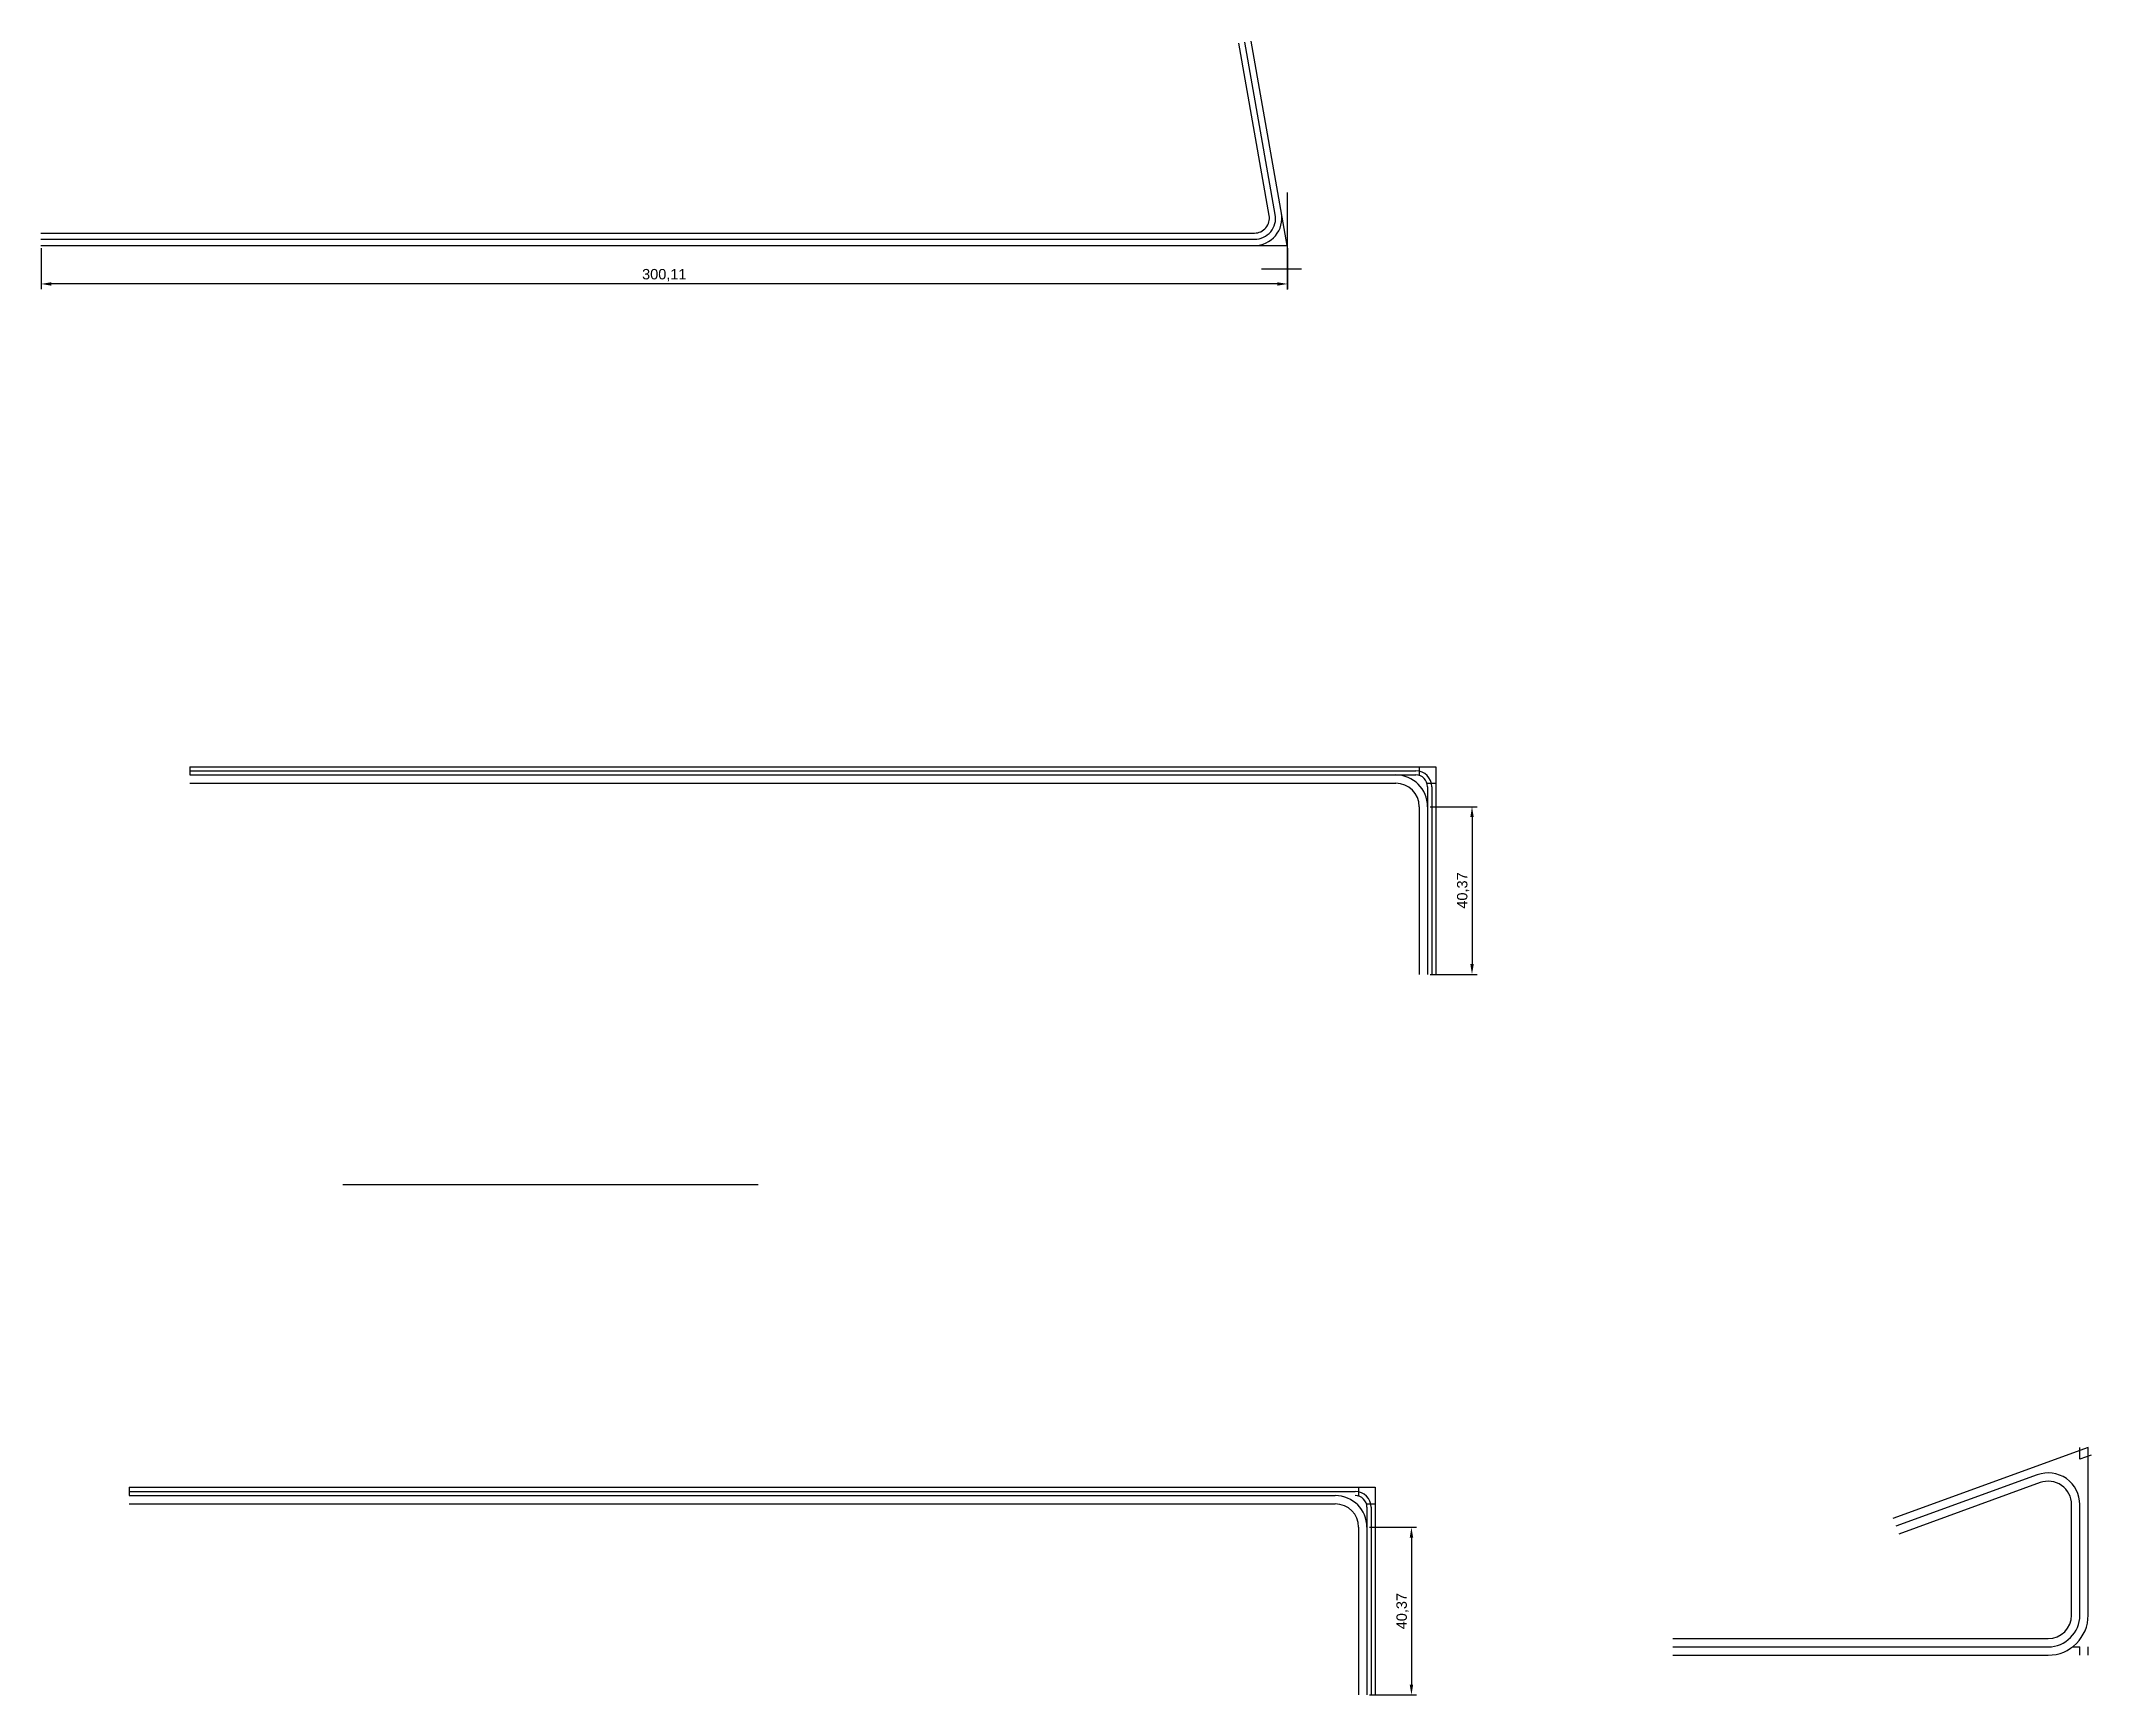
# Model space of a CAD drawing. Header units: millimetres. Extents: x 1198 to 1692, y 1130 to 1528.
import ezdxf

# ---------------------------------------------------------------- set-up
doc = ezdxf.new("R2010")
doc.units = ezdxf.units.MM
doc.styles.get("Standard").update_dxf_attribs({"font": 'arial.ttf'})
doc.dimstyles.new('ISO-25', dxfattribs={"dimtxt": 2.5, "dimasz": 2.5, "dimexe": 1.25, "dimexo": 0.625, "dimtad": 1, "dimtxsty": 'Standard', "dimcen": 2.5, "dimadec": 0, "dimazin": 0, "dimtfac": 1, "dimtmove": 0, "dimatfit": 3, "dimfxl": 1, "dimarcsym": 0})

# ---------------------------------------------------------------- blocks, each defined once
blk = doc.blocks.new('*D1')
at = {"color": 0, "lineweight": -2}
for p, q in [((1198.08, 1478.32), (1198.08, 1468.45)), ((1498.18, 1478.32), (1498.18, 1468.45)), ((1495.68, 1469.7), (1200.58, 1469.7))]:
    blk.add_line(p, q, dxfattribs=at)
at = {"color": 0}
for points in [[(1200.58, 1470.11), (1200.58, 1469.28), (1198.08, 1469.7)], [(1495.68, 1469.28), (1495.68, 1470.11), (1498.18, 1469.7)]]:
    blk.add_solid(points, dxfattribs=at)
at = {"layer": 'Defpoints', "color": 0}
for p in [(1198.08, 1478.94), (1498.18, 1478.94), (1198.08, 1469.7)]:
    blk.add_point(p, dxfattribs=at)
at = {"color": 0, "insert": (1348.13, 1471.82), "char_height": 2.5, "attachment_point": 5}
blk.add_mtext('300,11', dxfattribs=at)
blk = doc.blocks.new('*D2')
at = {"color": 0, "lineweight": -2}
for p, q in [((1532.5, 1343.86), (1543.83, 1343.86)), ((1542.58, 1341.36), (1542.58, 1305.99)), ((1532.5, 1303.49), (1543.83, 1303.49))]:
    blk.add_line(p, q, dxfattribs=at)
at = {"color": 0}
for points in [[(1543, 1341.36), (1542.17, 1341.36), (1542.58, 1343.86)], [(1542.17, 1305.99), (1543, 1305.99), (1542.58, 1303.49)]]:
    blk.add_solid(points, dxfattribs=at)
at = {"layer": 'Defpoints', "color": 0}
for p in [(1531.88, 1343.86), (1531.88, 1303.49), (1542.58, 1303.49)]:
    blk.add_point(p, dxfattribs=at)
at = {"color": 0, "insert": (1540.45, 1323.68), "char_height": 2.5, "attachment_point": 5, "rotation": 90}
blk.add_mtext('40,37', dxfattribs=at)
blk = doc.blocks.new('*D6')
at = {"color": 0, "lineweight": -2}
for p, q in [((1517.92, 1170.39), (1529.25, 1170.39)), ((1528, 1167.89), (1528, 1132.52)), ((1517.92, 1130.02), (1529.25, 1130.02))]:
    blk.add_line(p, q, dxfattribs=at)
at = {"color": 0}
for points in [[(1528.42, 1167.89), (1527.58, 1167.89), (1528, 1170.39)], [(1527.58, 1132.52), (1528.42, 1132.52), (1528, 1130.02)]]:
    blk.add_solid(points, dxfattribs=at)
at = {"layer": 'Defpoints', "color": 0}
for p in [(1517.29, 1170.39), (1517.29, 1130.02), (1528, 1130.02)]:
    blk.add_point(p, dxfattribs=at)
at = {"color": 0, "insert": (1525.87, 1150.2), "char_height": 2.5, "attachment_point": 5, "rotation": 90}
blk.add_mtext('40,37', dxfattribs=at)

msp = doc.modelspace()

# ---------------------------------------------------------------- linework, layer by layer
for p, q in [((1493.753, 1486.18), (1486.438, 1527.663)), ((1495.23, 1486.441), (1487.915, 1527.923)), ((1498.075, 1478.943), (1489.393, 1528.184)), ((1498.183, 1468.366), (1498.183, 1491.721)), ((1198.075, 1481.943), (1490.198, 1481.943)), ((1198.075, 1480.443), (1490.198, 1480.443)), ((1198.075, 1478.943), (1498.183, 1478.943)), ((1491.929, 1473.301), (1501.569, 1473.301)), ((1233.875, 1353.493), (1533.875, 1353.493)), ((1233.875, 1353.493), (1233.875, 1351.493)), ((1233.875, 1352.493), (1529.055, 1352.493)), ((1529.875, 1353.493), (1529.875, 1351.371)), ((1533.875, 1353.493), (1533.875, 1303.493)), ((1233.875, 1351.493), (1529.055, 1351.493)), ((1233.875, 1349.493), (1524.245, 1349.493)), ((1531.754, 1349.493), (1533.875, 1349.493)), ((1531.875, 1348.673), (1531.875, 1303.493)), ((1532.875, 1348.673), (1532.875, 1303.493)), ((1529.875, 1343.863), (1529.875, 1303.493)), ((1270.757, 1252.88), (1370.757, 1252.88)), ((1690.912, 1189.606), (1643.927, 1172.505)), ((1688.912, 1186.749), (1688.912, 1189.606)), ((1690.912, 1149.236), (1690.912, 1189.606)), ((1691.596, 1187.726), (1688.912, 1186.749)), ((1219.292, 1180.016), (1519.292, 1180.016)), ((1219.292, 1180.016), (1219.292, 1178.016)), ((1515.292, 1180.016), (1515.292, 1177.895)), ((1519.292, 1180.016), (1519.292, 1130.016)), ((1678.672, 1183.023), (1644.611, 1170.625)), ((1679.356, 1181.143), (1645.295, 1168.746)), ((1219.292, 1179.016), (1514.472, 1179.016)), ((1219.292, 1178.016), (1509.662, 1178.016)), ((1219.292, 1176.016), (1509.662, 1176.016)), ((1517.171, 1176.016), (1519.292, 1176.016)), ((1517.292, 1175.196), (1517.292, 1130.016)), ((1518.292, 1175.196), (1518.292, 1130.016)), ((1686.912, 1149.236), (1686.912, 1175.853)), ((1688.912, 1149.236), (1688.912, 1175.853)), ((1515.292, 1170.386), (1515.292, 1130.016)), ((1590.912, 1143.606), (1681.282, 1143.606)), ((1590.912, 1141.606), (1681.282, 1141.606)), ((1687.157, 1141.606), (1688.912, 1141.606)), ((1688.912, 1139.606), (1688.912, 1141.606)), ((1690.912, 1139.606), (1690.912, 1141.606)), ((1590.912, 1139.606), (1681.282, 1139.606))]:
    msp.add_line(p, q)
for centre, radius, start, end in [((1490.198, 1485.553), 6.61, 270, 10), ((1490.198, 1485.553), 5.11, 270, 10), ((1490.198, 1485.553), 3.61, 270, 10), ((1529.055, 1348.673), 3.82, 0, 90), ((1524.245, 1343.863), 7.63, 0, 90), ((1524.245, 1343.863), 5.63, 0, 90), ((1529.055, 1348.673), 2.82, 0, 90), ((1681.282, 1175.853), 7.63, 0, 110), ((1681.282, 1175.853), 5.63, 0, 110), ((1509.662, 1170.386), 7.63, 0, 90), ((1509.662, 1170.386), 5.63, 0, 90), ((1514.472, 1175.196), 3.82, 0, 90), ((1514.472, 1175.196), 2.82, 0, 90), ((1681.282, 1149.236), 5.63, 270, 0), ((1681.282, 1149.236), 7.63, 270, 0), ((1681.282, 1149.236), 9.63, 270, 0)]:
    msp.add_arc(centre, radius, start, end)

# ---------------------------------------------------------------- dimensions: what is measured, and where the dimension line sits
dim = msp.add_linear_dim(base=(1198.075, 1469.696), p1=(1498.183, 1478.943), p2=(1198.075, 1478.943), dimstyle='ISO-25')
dim.commit()
dim.dimension.update_dxf_attribs({"geometry": '*D1', "text_midpoint": (1348.129, 1471.824)})
for base, p1, p2, picture, middle in [((1542.582, 1303.493), (1531.875, 1343.863), (1531.875, 1303.493), '*D2', (1540.455, 1323.678)), ((1527.999, 1130.016), (1517.292, 1170.386), (1517.292, 1130.016), '*D6', (1525.872, 1150.201))]:
    dim = msp.add_linear_dim(base=base, p1=p1, p2=p2, angle=90, dimstyle='ISO-25')
    dim.commit()
    dim.dimension.update_dxf_attribs({"geometry": picture, "text_midpoint": middle})

doc.saveas('drawing.dxf')
